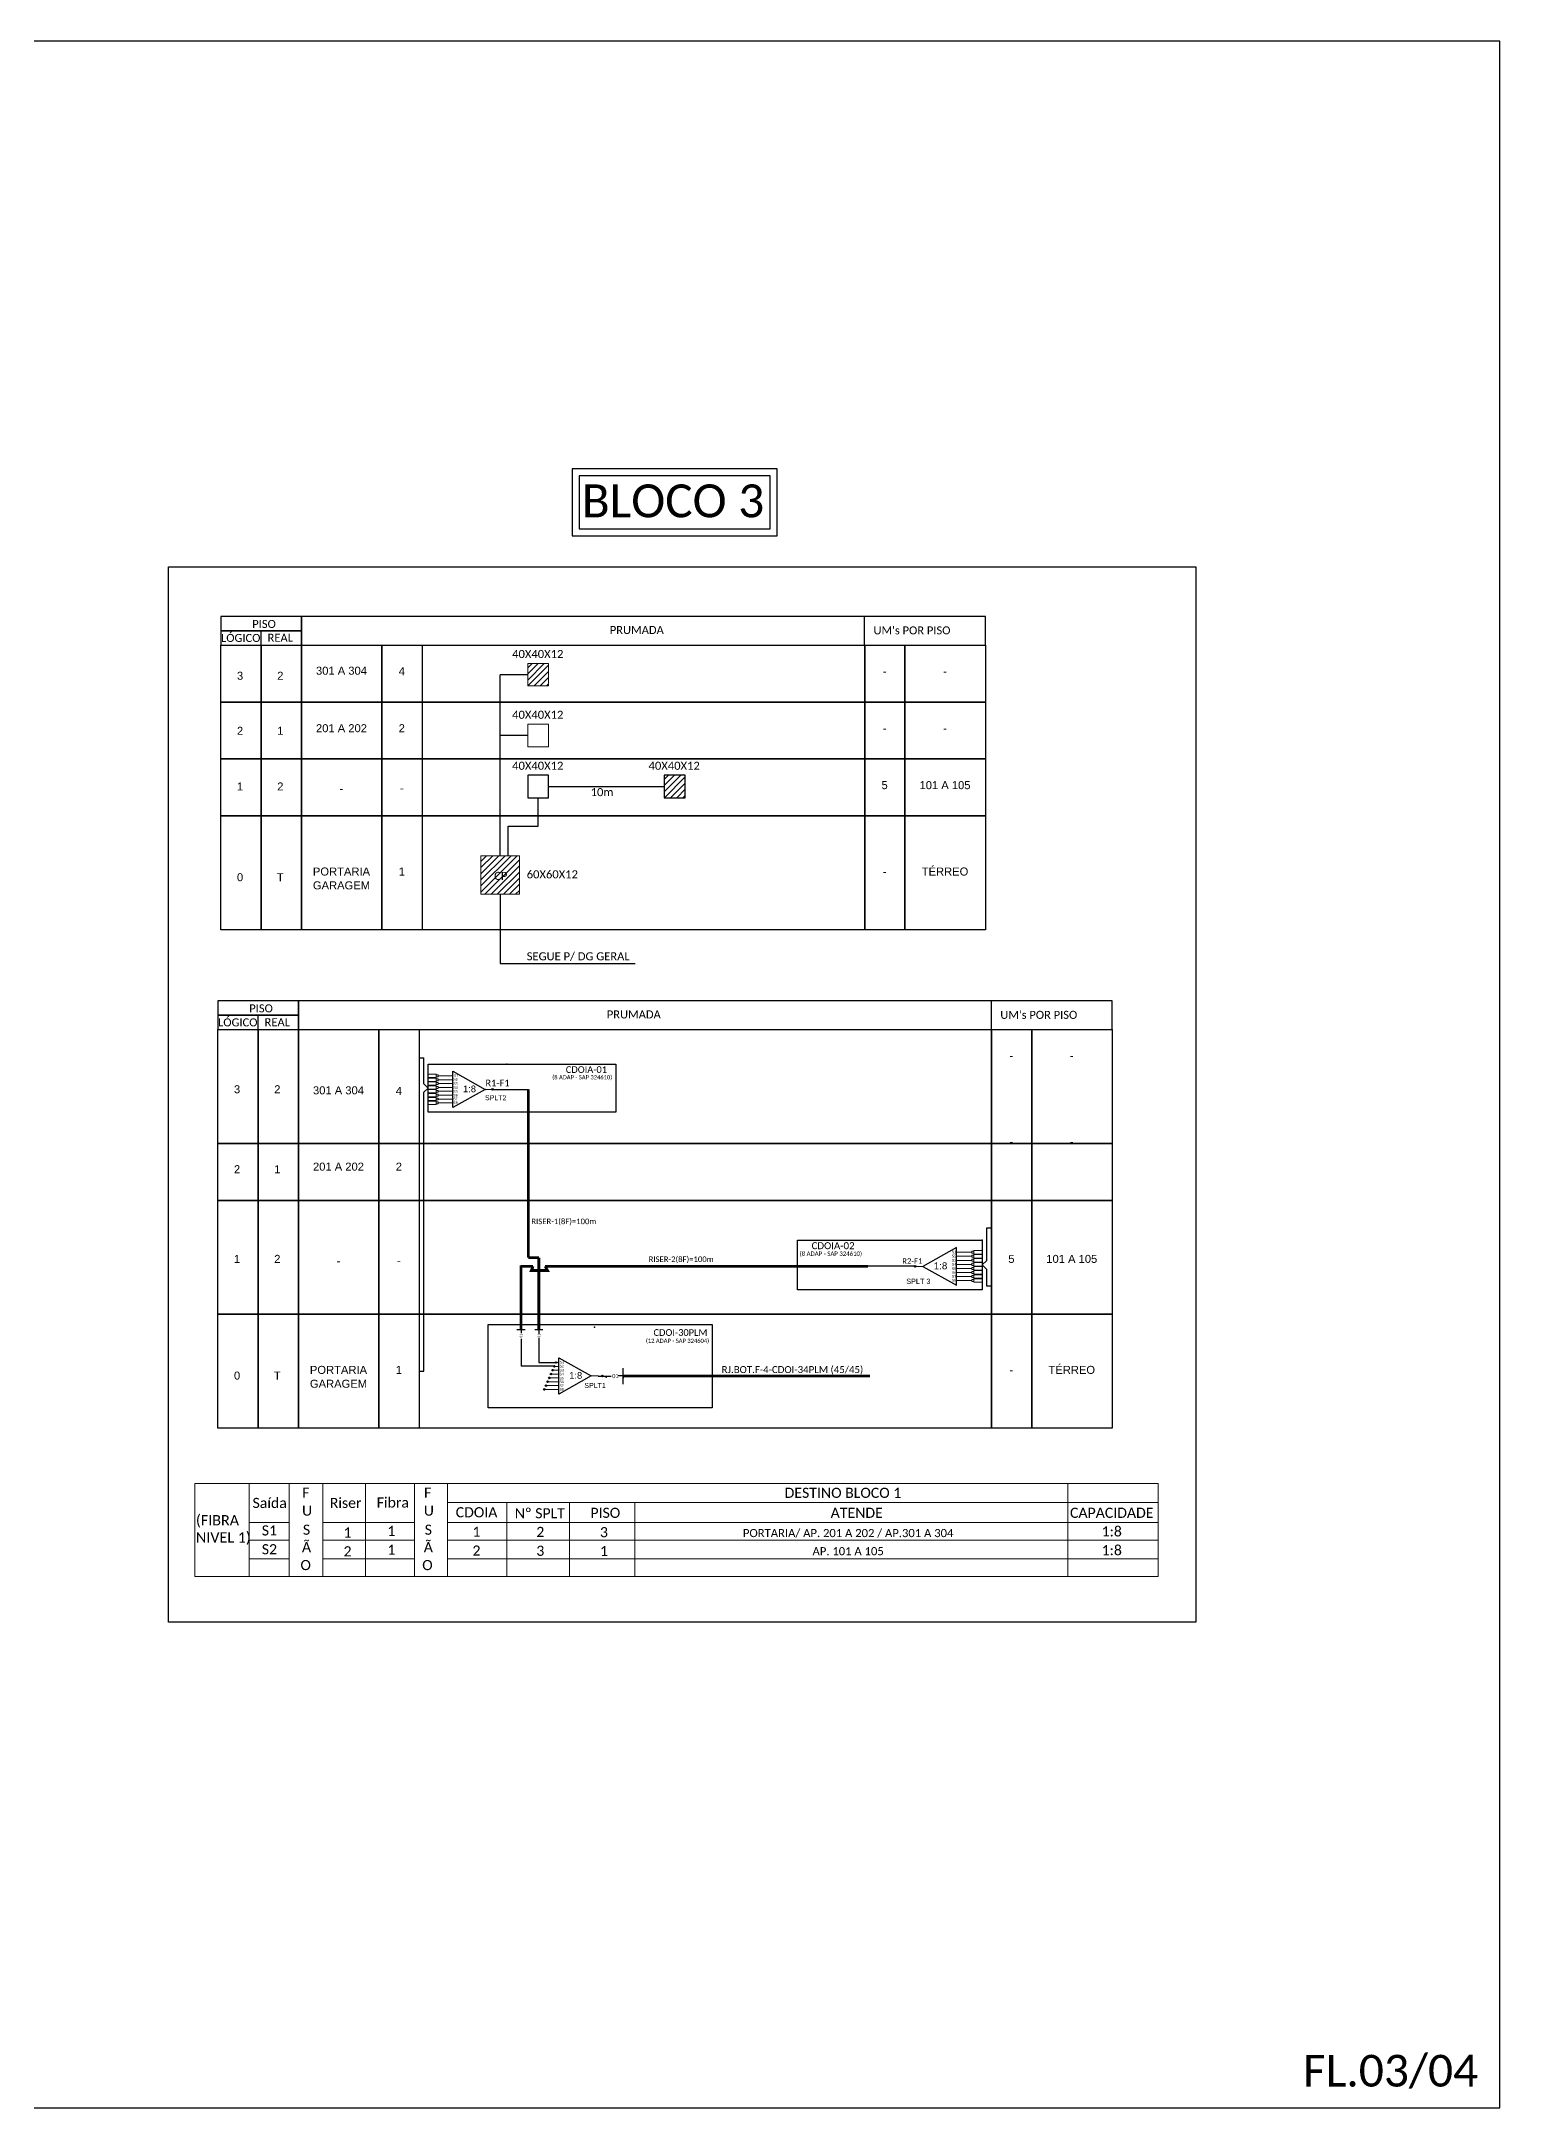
# Model space of a CAD drawing. Header units: inches. Extents: x 12732 to 16384, y 8731 to 9325.
# Drawn here: x 15049 to 15468, y 8731 to 9325 of the extents above; entities that cross this region are included whole.
import ezdxf
from ezdxf.enums import TextEntityAlignment as Align

# ---------------------------------------------------------------- set-up
doc = ezdxf.new("R2010")
doc.units = ezdxf.units.IN
doc.header["$MEASUREMENT"] = 0
doc.layers.add('(Notas)', color=7, linetype='Continuous', lineweight=0)
doc.styles.add('ARIAL', font='arial.ttf')
doc.styles.add('WMF-Calibri0', font='calibri.ttf')

# ---------------------------------------------------------------- blocks, each defined once
blk = doc.blocks.new('SPLT_1-8_SC-APC')
at = {"color": 1}
blk.add_lwpolyline([(-7.37, -2.1), (-17.04, -7.55), (-7.37, -13), (-7.37, -2.1)], dxfattribs=at)
at = {"color": 3, "lineweight": 0}
for points in [[(-2.99, -3.51), (-7.37, -3.51)], [(-7.37, -4.66), (-2.99, -4.66)], [(-7.37, -5.82), (-2.99, -5.82)], [(-2.41, -3.02), (-2.41, -4)], [(-2.41, -3.02), (0, -3.02)], [(-2.41, -4), (0, -4)], [(-2.41, -4.17), (-2.41, -5.16)], [(-2.41, -4.17), (0, -4.17)], [(-2.41, -5.16), (0, -5.16)], [(-2.41, -5.32), (-2.41, -6.31)], [(-2.41, -5.32), (0, -5.32)], [(-7.37, -6.97), (-2.99, -6.97)], [(-7.37, -8.12), (-2.99, -8.12)], [(-7.37, -9.28), (-2.99, -9.28)], [(-7.37, -10.43), (-2.99, -10.43)], [(-7.37, -11.58), (-2.99, -11.58)], [(-2.41, -6.31), (0, -6.31)], [(-2.41, -6.48), (-2.41, -7.46)], [(-2.41, -6.48), (0, -6.48)], [(-2.41, -7.46), (0, -7.46)], [(-2.41, -7.63), (-2.41, -8.62)], [(-2.41, -7.63), (0, -7.63)], [(-2.41, -8.62), (0, -8.62)], [(-2.41, -8.78), (-2.41, -9.77)], [(-2.41, -8.78), (0, -8.78)], [(-2.41, -9.77), (0, -9.77)], [(-2.41, -9.94), (-2.41, -10.92)], [(-2.41, -9.94), (0, -9.94)], [(-2.41, -10.92), (0, -10.92)], [(-2.41, -11.09), (-2.41, -12.08)], [(-2.41, -11.09), (0, -11.09)], [(-2.41, -12.08), (0, -12.08)]]:
    blk.add_lwpolyline(points, dxfattribs=at)
for points in [[(-2.99, -3.22), (-2.41, -3.22), (-2.41, -3.8), (-2.99, -3.8)], [(-2.99, -4.38), (-2.41, -4.38), (-2.41, -4.95), (-2.99, -4.95)], [(-2.99, -5.53), (-2.41, -5.53), (-2.41, -6.1), (-2.99, -6.1)], [(-2.99, -6.68), (-2.41, -6.68), (-2.41, -7.26), (-2.99, -7.26)], [(-2.99, -7.84), (-2.41, -7.84), (-2.41, -8.41), (-2.99, -8.41)], [(-2.99, -8.99), (-2.41, -8.99), (-2.41, -9.56), (-2.99, -9.56)], [(-2.99, -10.14), (-2.41, -10.14), (-2.41, -10.72), (-2.99, -10.72)], [(-2.99, -11.3), (-2.41, -11.3), (-2.41, -11.87), (-2.99, -11.87)]]:
    blk.add_lwpolyline(points, close=True, dxfattribs=at)
at = {"color": 1, "lineweight": 0}
blk.add_lwpolyline([(-17.04, -7.55), (-19.26, -7.55)], dxfattribs=at)
at = {"color": 1, "style": 'ARIAL'}
for s, height, p in [('S1', 0.75, (-8.74, -3.78)), ('S2', 0.75, (-8.74, -4.97)), ('S3', 0.75, (-8.74, -6.18)), ('1:8', 2, (-13.91, -8.4)), ('S4', 0.75, (-8.74, -7.36)), ('S5', 0.75, (-8.74, -8.57)), ('S6', 0.75, (-8.74, -9.69)), ('S7', 0.75, (-8.74, -10.78)), ('S8', 0.75, (-8.74, -11.9))]:
    blk.add_text(s, height=height, dxfattribs=at).set_placement(p)
blk = doc.blocks.new('SPLITTER_')
blk.add_point((0, 0))
at = {"style": 'ARIAL', "flags": 4}
blk.add_attdef('SPLT', (0, -3.26), '', height=1.5, dxfattribs=at)
blk = doc.blocks.new('A$C415C251F')
at = {"color": 3}
blk.add_point((0, 0), dxfattribs=at)
blk = doc.blocks.new('LEG_CDOIA8_C-SPLT_ESQ')
at = {"color": 3, "extrusion": (0, 0, -1), "xscale": -1, "zscale": -1}
blk.add_blockref('A$C415C251F', (0, 0), dxfattribs=at)
at = {"color": 1, "style": 'WMF-Calibri0', "flags": 4}
blk.add_attdef('MODELO', text='', height=1.5, dxfattribs=at).set_placement((22.54, -4.54), align=Align.CENTER)
blk.add_attdef('CDO', (21.44, -2.61), '', height=2, dxfattribs=at)
at = {"style": 'ARIAL', "flags": 4}
blk.add_attdef('SPLITAGEM', text='', height=1.5, dxfattribs=at).set_placement((18.61, -12.59), align=Align.CENTER)
blk = doc.blocks.new('SPLT_1-8_DIV_ESQ')
h = blk.add_hatch(color=3)
h.dxf.hatch_style = 1
edge = h.paths.add_edge_path()
edge.add_arc((-14.27, 0.58), 0.242, 0, 360)
h = blk.add_hatch(color=3)
h.dxf.hatch_style = 1
edge = h.paths.add_edge_path()
edge.add_arc((-13.77, 1.73), 0.242, 0, 360)
h = blk.add_hatch(color=3)
h.dxf.hatch_style = 1
edge = h.paths.add_edge_path()
edge.add_arc((-13.27, 2.88), 0.242, 0, 360)
h = blk.add_hatch(color=3)
h.dxf.hatch_style = 1
edge = h.paths.add_edge_path()
edge.add_arc((-12.77, 4.04), 0.242, 0, 360)
h = blk.add_hatch(color=3)
h.dxf.hatch_style = 1
edge = h.paths.add_edge_path()
edge.add_arc((-16.27, -4.04), 0.242, 0, 360)
h = blk.add_hatch(color=3)
h.dxf.hatch_style = 1
edge = h.paths.add_edge_path()
edge.add_arc((-15.77, -2.88), 0.242, 0, 360)
h = blk.add_hatch(color=3)
h.dxf.hatch_style = 1
edge = h.paths.add_edge_path()
edge.add_arc((-15.27, -1.73), 0.242, 0, 360)
h = blk.add_hatch(color=3)
h.dxf.hatch_style = 1
edge = h.paths.add_edge_path()
edge.add_arc((-14.77, -0.58), 0.242, 0, 360)
at = {"color": 7, "lineweight": 0}
for points in [[(-11.89, 0.58), (-14.27, 0.58)], [(-11.89, 1.73), (-13.77, 1.73)], [(-11.89, 2.88), (-13.27, 2.88)], [(-12.77, 4.04), (-11.89, 4.04)], [(-11.89, -4.04), (-16.27, -4.04)], [(-11.89, -2.88), (-15.77, -2.88)], [(-11.89, -1.73), (-15.27, -1.73)], [(-11.89, -0.58), (-14.77, -0.58)]]:
    blk.add_lwpolyline(points, dxfattribs=at)
at = {"color": 1}
blk.add_lwpolyline([(-11.89, 5.45), (-2.22, 0), (-11.89, -5.45), (-11.89, 5.45)], dxfattribs=at)
at = {"color": 1, "lineweight": 0}
blk.add_lwpolyline([(-2.22, 0), (0, 0)], dxfattribs=at)
at = {"color": 3}
for centre in [(-14.27, 0.58), (-13.77, 1.73), (-13.27, 2.88), (-12.77, 4.04), (-16.27, -4.04), (-15.77, -2.88), (-15.27, -1.73), (-14.77, -0.58)]:
    blk.add_circle(centre, 0.242, dxfattribs=at)
at = {"color": 1, "style": 'ARIAL'}
for s, height, p in [('S3', 0.75, (-11.71, 1.37)), ('S4', 0.75, (-11.71, 0.19)), ('S2', 0.75, (-11.7, 2.58)), ('S1', 0.75, (-11.56, 3.77)), ('1:8', 2, (-8.81, -0.85)), ('S5', 0.75, (-11.71, -1.02)), ('S6', 0.75, (-11.71, -2.14)), ('S7', 0.75, (-11.71, -3.24)), ('S8', 0.75, (-11.71, -4.36))]:
    blk.add_text(s, height=height, dxfattribs=at).set_placement(p)
blk = doc.blocks.new('SPLT_1-8_SC-APC_ESQ')
at = {"color": 3, "lineweight": 0}
for points in [[(2.41, -3.02), (0, -3.02)], [(2.41, -4), (0, -4)], [(2.41, -4.17), (0, -4.17)], [(2.41, -5.16), (0, -5.16)], [(2.41, -5.32), (0, -5.32)], [(2.41, -3.02), (2.41, -4)], [(2.41, -4.17), (2.41, -5.16)], [(2.41, -5.32), (2.41, -6.31)], [(2.99, -3.51), (7.37, -3.51)], [(7.37, -4.66), (2.99, -4.66)], [(7.37, -5.82), (2.99, -5.82)], [(2.41, -6.31), (0, -6.31)], [(2.41, -6.48), (0, -6.48)], [(2.41, -7.46), (0, -7.46)], [(2.41, -7.63), (0, -7.63)], [(2.41, -8.62), (0, -8.62)], [(2.41, -8.78), (0, -8.78)], [(2.41, -9.77), (0, -9.77)], [(2.41, -9.94), (0, -9.94)], [(2.41, -10.92), (0, -10.92)], [(2.41, -11.09), (0, -11.09)], [(2.41, -12.08), (0, -12.08)], [(2.41, -6.48), (2.41, -7.46)], [(2.41, -7.63), (2.41, -8.62)], [(2.41, -8.78), (2.41, -9.77)], [(2.41, -9.94), (2.41, -10.92)], [(2.41, -11.09), (2.41, -12.08)], [(7.37, -6.97), (2.99, -6.97)], [(7.37, -8.12), (2.99, -8.12)], [(7.37, -9.28), (2.99, -9.28)], [(7.37, -10.43), (2.99, -10.43)], [(7.37, -11.58), (2.99, -11.58)]]:
    blk.add_lwpolyline(points, dxfattribs=at)
for points in [[(2.99, -3.22), (2.41, -3.22), (2.41, -3.8), (2.99, -3.8)], [(2.99, -4.38), (2.41, -4.38), (2.41, -4.95), (2.99, -4.95)], [(2.99, -5.53), (2.41, -5.53), (2.41, -6.1), (2.99, -6.1)], [(2.99, -6.68), (2.41, -6.68), (2.41, -7.26), (2.99, -7.26)], [(2.99, -7.84), (2.41, -7.84), (2.41, -8.41), (2.99, -8.41)], [(2.99, -8.99), (2.41, -8.99), (2.41, -9.56), (2.99, -9.56)], [(2.99, -10.14), (2.41, -10.14), (2.41, -10.72), (2.99, -10.72)], [(2.99, -11.3), (2.41, -11.3), (2.41, -11.87), (2.99, -11.87)]]:
    blk.add_lwpolyline(points, close=True, dxfattribs=at)
at = {"color": 1}
blk.add_lwpolyline([(7.37, -2.1), (17.04, -7.55), (7.37, -13), (7.37, -2.1)], dxfattribs=at)
at = {"color": 1, "lineweight": 0}
blk.add_lwpolyline([(17.04, -7.55), (19.26, -7.55)], dxfattribs=at)
at = {"color": 1, "style": 'ARIAL'}
for s, height, p in [('S3', 0.75, (7.55, -6.18)), ('S2', 0.75, (7.56, -4.97)), ('S1', 0.75, (7.7, -3.78)), ('S5', 0.75, (7.55, -8.57)), ('S4', 0.75, (7.55, -7.36)), ('S6', 0.75, (7.55, -9.69)), ('S7', 0.75, (7.55, -10.78)), ('S8', 0.75, (7.55, -11.9)), ('1:8', 2, (10.45, -8.4))]:
    blk.add_text(s, height=height, dxfattribs=at).set_placement(p)

msp = doc.modelspace()

# ---------------------------------------------------------------- hatches: boundary and pattern name
at = {"lineweight": 0}
h = msp.add_hatch(dxfattribs=at)
h.set_pattern_fill('ANSI31', color=1, scale=10, style=0)
h.set_pattern_definition([(45, (796.9596, 98.9316), (-0.88388348, 0.88388348), [])])
h.paths.add_polyline_path([(15194.6, 9146.06), (15188.59, 9146.06), (15188.59, 9139.6), (15194.6, 9139.6)])
h = msp.add_hatch(dxfattribs=at)
h.set_pattern_fill('ANSI31', color=1, scale=10, style=0)
h.set_pattern_definition([(45, (836.1813, 66.8142), (-0.88388348, 0.88388348), [])])
h.paths.add_polyline_path([(15233.82, 9113.94), (15227.81, 9113.94), (15227.81, 9107.48), (15233.82, 9107.48)])
h = msp.add_hatch(dxfattribs=at)
h.set_pattern_fill('ANSI31', color=1, scale=10, style=0)
h.set_pattern_definition([(45, (796.9596, 81.4705), (-0.88388348, 0.88388348), [])])
h.paths.add_polyline_path([(15175.13, 9090.78), (15175.13, 9079.7), (15186.21, 9079.7), (15186.21, 9090.78)])
h.paths.add_polyline_path([(15178.33, 9083.21), (15183.34, 9083.21), (15183.34, 9086.76), (15178.33, 9086.76)], flags=24)
h = msp.add_hatch(color=3)
h.dxf.hatch_style = 1
edge = h.paths.add_edge_path()
edge.add_arc((15178.44, 9023.62), 0.246, 0, 360)
h = msp.add_hatch(color=3)
h.dxf.hatch_style = 1
edge = h.paths.add_edge_path()
edge.add_arc((15299.98, 8972.76), 0.256, 0, 360)
h = msp.add_hatch(color=3)
h.dxf.hatch_style = 1
edge = h.paths.add_edge_path()
edge.add_arc((15210.04, 8941.24), 0.246, 0, 360)

# ---------------------------------------------------------------- linework, layer by layer
at = {"layer": '(Notas)', "lineweight": 0}
for p, q in [((15108.46, 8883.58), (15108.46, 8910.31)), ((15119.99, 8883.58), (15119.99, 8910.31)), ((15129.63, 8883.58), (15129.63, 8910.31)), ((15141.97, 8883.58), (15141.97, 8910.31)), ((15156, 8883.58), (15156, 8910.31)), ((15165.47, 8883.58), (15165.47, 8910.31)), ((15343.85, 8883.58), (15343.85, 8910.31)), ((15165.47, 8904.88), (15369.85, 8904.88)), ((15182.54, 8883.58), (15182.54, 8904.88)), ((15200.63, 8883.58), (15200.63, 8904.88)), ((15219.39, 8883.58), (15219.39, 8904.88)), ((15108.46, 8899.13), (15119.99, 8899.13)), ((15129.63, 8899.13), (15156, 8899.13)), ((15165.47, 8899.13), (15369.85, 8899.13)), ((15108.46, 8894.06), (15119.99, 8894.06)), ((15129.63, 8894.06), (15156, 8894.06)), ((15165.47, 8894.06), (15369.85, 8894.06)), ((15108.46, 8888.65), (15119.99, 8888.65)), ((15129.63, 8888.65), (15156, 8888.65)), ((15165.47, 8888.65), (15369.85, 8888.65)), ((15108.46, 8883.58), (15119.99, 8883.58)), ((15129.63, 8883.58), (15156, 8883.58)), ((15165.47, 8883.58), (15369.85, 8883.58))]:
    msp.add_line(p, q, dxfattribs=at)
msp.add_lwpolyline([(15092.83, 8910.31), (15369.85, 8910.31), (15369.85, 8883.58), (15092.83, 8883.58)], close=True, dxfattribs=at)
for points in [[(14629.46, 8730.9), (15468.02, 8730.9), (15468.02, 9324.9), (14629.46, 9324.9), (14629.46, 8730.9)], [(15123.51, 9151.35), (15320.18, 9151.35), (15320.18, 9159.58), (15123.51, 9159.58), (15123.51, 9159.58), (15123.51, 9151.35)], [(15285.43, 9151.35), (15285.43, 9159.58)], [(15111.94, 9151.35), (15111.94, 9155.46)], [(15122.65, 9040.83), (15356.63, 9040.83), (15356.63, 9049.06), (15122.65, 9049.06), (15122.65, 9049.06), (15122.65, 9040.83)], [(15321.87, 9040.83), (15321.87, 9049.06)], [(15111.08, 9040.83), (15111.08, 9044.95)], [(15215.99, 8941.22), (15215.99, 8940.57)]]:
    msp.add_lwpolyline(points)
for points in [[(15260.25, 9202.01), (15201.33, 9202.01), (15201.33, 9182.75), (15260.25, 9182.75)], [(15258.25, 9200.01), (15203.33, 9200.01), (15203.33, 9184.75), (15258.25, 9184.75)], [(15100.37, 9155.46), (15123.51, 9155.46), (15123.51, 9159.58), (15100.37, 9159.58)], [(15100.37, 9151.35), (15123.51, 9151.35), (15123.51, 9155.46), (15100.37, 9155.46)], [(15100.37, 9151.35), (15111.94, 9151.35), (15111.94, 9134.98), (15100.37, 9134.98)], [(15111.94, 9151.35), (15123.51, 9151.35), (15123.51, 9134.98), (15111.94, 9134.98)], [(15123.51, 9151.35), (15285.46, 9151.35), (15285.46, 9134.98), (15123.51, 9134.98)], [(15123.51, 9151.35), (15146.66, 9151.35), (15146.66, 9134.98), (15123.51, 9134.98)], [(15146.66, 9151.35), (15158.23, 9151.35), (15158.23, 9134.98), (15146.66, 9134.98)], [(15285.46, 9151.35), (15297.04, 9151.35), (15297.04, 9134.98), (15285.46, 9134.98)], [(15297.04, 9151.35), (15320.18, 9151.35), (15320.18, 9134.98), (15297.04, 9134.98)], [(15100.37, 9134.98), (15111.94, 9134.98), (15111.94, 9118.61), (15100.37, 9118.61)], [(15111.94, 9134.98), (15123.51, 9134.98), (15123.51, 9118.61), (15111.94, 9118.61)], [(15123.51, 9134.98), (15285.46, 9134.98), (15285.46, 9118.61), (15123.51, 9118.61)], [(15123.51, 9134.98), (15146.66, 9134.98), (15146.66, 9118.61), (15123.51, 9118.61)], [(15146.66, 9134.98), (15158.23, 9134.98), (15158.23, 9118.61), (15146.66, 9118.61)], [(15285.46, 9134.98), (15297.04, 9134.98), (15297.04, 9118.61), (15285.46, 9118.61)], [(15297.04, 9134.98), (15320.18, 9134.98), (15320.18, 9118.61), (15297.04, 9118.61)], [(15100.37, 9118.61), (15111.94, 9118.61), (15111.94, 9102.24), (15100.37, 9102.24)], [(15111.94, 9118.61), (15123.51, 9118.61), (15123.51, 9102.24), (15111.94, 9102.24)], [(15123.51, 9118.61), (15285.46, 9118.61), (15285.46, 9102.24), (15123.51, 9102.24)], [(15123.51, 9118.61), (15146.66, 9118.61), (15146.66, 9102.24), (15123.51, 9102.24)], [(15146.66, 9118.61), (15158.23, 9118.61), (15158.23, 9102.24), (15146.66, 9102.24)], [(15285.46, 9118.61), (15297.04, 9118.61), (15297.04, 9102.24), (15285.46, 9102.24)], [(15297.04, 9118.61), (15320.18, 9118.61), (15320.18, 9102.24), (15297.04, 9102.24)], [(15194.6, 9113.94), (15188.59, 9113.94), (15188.59, 9107.48), (15194.6, 9107.48)], [(15233.82, 9113.94), (15227.81, 9113.94), (15227.81, 9107.48), (15233.82, 9107.48)], [(15100.37, 9102.24), (15111.94, 9102.24), (15111.94, 9069.49), (15100.37, 9069.49)], [(15111.94, 9102.24), (15123.51, 9102.24), (15123.51, 9069.49), (15111.94, 9069.49)], [(15123.51, 9102.24), (15285.46, 9102.24), (15285.46, 9069.49), (15123.51, 9069.49)], [(15123.51, 9102.24), (15146.66, 9102.24), (15146.66, 9069.49), (15123.51, 9069.49)], [(15146.66, 9102.24), (15158.23, 9102.24), (15158.23, 9069.49), (15146.66, 9069.49)], [(15285.46, 9102.24), (15297.04, 9102.24), (15297.04, 9069.49), (15285.46, 9069.49)], [(15297.04, 9102.24), (15320.18, 9102.24), (15320.18, 9069.49), (15297.04, 9069.49)], [(15099.51, 9044.95), (15122.65, 9044.95), (15122.65, 9049.06), (15099.51, 9049.06)], [(15099.51, 9040.83), (15122.65, 9040.83), (15122.65, 9044.95), (15099.51, 9044.95)], [(15099.51, 9040.83), (15111.08, 9040.83), (15111.08, 9008.09), (15099.51, 9008.09)], [(15111.08, 9040.83), (15122.65, 9040.83), (15122.65, 9008.09), (15111.08, 9008.09)], [(15122.65, 9040.83), (15321.87, 9040.83), (15321.87, 9008.09), (15122.65, 9008.09)], [(15122.65, 9040.83), (15145.8, 9040.83), (15145.8, 9008.09), (15122.65, 9008.09)], [(15145.8, 9040.83), (15157.37, 9040.83), (15157.37, 9008.09), (15145.8, 9008.09)], [(15321.91, 9040.83), (15333.48, 9040.83), (15333.48, 9008.09), (15321.91, 9008.09)], [(15333.48, 9040.83), (15356.63, 9040.83), (15356.63, 9008.09), (15333.48, 9008.09)], [(15099.51, 9008.09), (15111.08, 9008.09), (15111.08, 8991.72), (15099.51, 8991.72)], [(15111.08, 9008.09), (15122.65, 9008.09), (15122.65, 8991.72), (15111.08, 8991.72)], [(15122.65, 9008.09), (15321.87, 9008.09), (15321.87, 8991.72), (15122.65, 8991.72)], [(15122.65, 9008.09), (15145.8, 9008.09), (15145.8, 8991.72), (15122.65, 8991.72)], [(15145.8, 9008.09), (15157.37, 9008.09), (15157.37, 8991.72), (15145.8, 8991.72)], [(15321.91, 9008.09), (15333.48, 9008.09), (15333.48, 8991.72), (15321.91, 8991.72)], [(15333.48, 9008.09), (15356.63, 9008.09), (15356.63, 8991.72), (15333.48, 8991.72)], [(15099.51, 8991.72), (15111.08, 8991.72), (15111.08, 8958.98), (15099.51, 8958.98)], [(15111.08, 8991.72), (15122.65, 8991.72), (15122.65, 8958.98), (15111.08, 8958.98)], [(15122.65, 8991.72), (15321.87, 8991.72), (15321.87, 8958.98), (15122.65, 8958.98)], [(15122.65, 8991.72), (15145.8, 8991.72), (15145.8, 8958.98), (15122.65, 8958.98)], [(15145.8, 8991.72), (15157.37, 8991.72), (15157.37, 8958.98), (15145.8, 8958.98)], [(15321.91, 8991.72), (15333.48, 8991.72), (15333.48, 8958.98), (15321.91, 8958.98)], [(15333.48, 8991.72), (15356.63, 8991.72), (15356.63, 8958.98), (15333.48, 8958.98)], [(15099.51, 8958.98), (15111.08, 8958.98), (15111.08, 8926.23), (15099.51, 8926.23)], [(15111.08, 8958.98), (15122.65, 8958.98), (15122.65, 8926.23), (15111.08, 8926.23)], [(15122.65, 8958.98), (15321.87, 8958.98), (15321.87, 8926.23), (15122.65, 8926.23)], [(15122.65, 8958.98), (15145.8, 8958.98), (15145.8, 8926.23), (15122.65, 8926.23)], [(15145.8, 8958.98), (15157.37, 8958.98), (15157.37, 8926.23), (15145.8, 8926.23)], [(15321.91, 8958.98), (15333.48, 8958.98), (15333.48, 8926.23), (15321.91, 8926.23)], [(15333.48, 8958.98), (15356.63, 8958.98), (15356.63, 8926.23), (15333.48, 8926.23)]]:
    msp.add_lwpolyline(points, close=True)
at = {"color": 5}
msp.add_lwpolyline([(15085.32, 9173.85), (15380.64, 9173.85), (15380.64, 8870.5), (15085.32, 8870.5)], close=True, dxfattribs=at)
at = {"color": 3}
for points in [[(15180.67, 9090.78), (15180.67, 9142.83)], [(15188.59, 9142.83), (15180.67, 9142.83)], [(15188.59, 9125.37), (15180.67, 9125.37)], [(15191.57, 9099.31), (15191.57, 9107.48)], [(15194.6, 9110.71), (15227.81, 9110.71)], [(15182.93, 9090.78), (15182.93, 9099.31), (15191.57, 9099.31)], [(15180.67, 9079.7), (15180.67, 9059.79), (15219.51, 9059.79)], [(15157.37, 8942.6), (15158.69, 8942.6), (15158.69, 9022.79), (15159.95, 9023.99), (15158.69, 9025.2), (15158.69, 9032.65)], [(15157.37, 9032.65), (15158.69, 9032.65)], [(15320.55, 8974.41), (15320.55, 8983.78)], [(15320.55, 8983.78), (15320.55, 8983.78), (15320.55, 8983.78), (15320.55, 8983.78), (15321.87, 8983.78)], [(15320.55, 8971.88), (15319.24, 8973.14), (15320.55, 8974.41)], [(15321.87, 8967.03), (15320.55, 8967.03), (15320.55, 8971.88)], [(15208.81, 8941.22), (15212.6, 8941.22)], [(15215.99, 8941.24), (15214.63, 8941.24), (15214.63, 8941.24)]]:
    msp.add_lwpolyline(points, dxfattribs=at)
at = {"color": 1, "lineweight": 0}
for points in [[(15194.6, 9146.06), (15188.59, 9146.06), (15188.59, 9139.6), (15194.6, 9139.6)], [(15233.82, 9113.94), (15227.81, 9113.94), (15227.81, 9107.48), (15233.82, 9107.48)], [(15175.13, 9090.78), (15186.21, 9090.78), (15186.21, 9079.7), (15175.13, 9079.7)]]:
    msp.add_lwpolyline(points, close=True, dxfattribs=at)
at = {"color": 0, "lineweight": 0}
msp.add_lwpolyline([(15194.6, 9128.6), (15188.59, 9128.6), (15188.59, 9122.14), (15194.6, 9122.14)], close=True, dxfattribs=at)
at = {"color": 1}
for points in [[(15159.95, 9030.87), (15213.89, 9030.87), (15213.89, 9017.12), (15159.95, 9017.12)], [(15266.11, 8980.3), (15319.24, 8980.3), (15319.24, 8965.98), (15266.11, 8965.98)], [(15177.19, 8956.08), (15241.56, 8956.08), (15241.56, 8932.11), (15177.19, 8932.11)]]:
    msp.add_lwpolyline(points, close=True, dxfattribs=at)
at = {"color": 5}
for points in [[(15178.44, 9023.62), (15188.76, 9023.62)], [(15190.6, 8954.59), (15192.97, 8954.59)], [(15191.78, 8954.59), (15191.78, 8953.37)], [(15191.78, 8952.11), (15191.78, 8945.12), (15196.71, 8945.12)]]:
    msp.add_lwpolyline(points, dxfattribs=at)
at = {"color": 5, "const_width": 0.8}
for points in [[(15188.76, 8975.26), (15188.76, 9023.62)], [(15191.78, 8975.26), (15188.76, 8975.26)], [(15191.78, 8975.26), (15191.78, 8954.59)]]:
    msp.add_lwpolyline(points, dxfattribs=at)
at = {"color": 6, "const_width": 0.8}
for points in [[(15186.66, 8954.59), (15186.66, 8973.03)], [(15190.13, 8972.76), (15186.66, 8972.76)], [(15190.13, 8972.76), (15189.62, 8971.57), (15194.27, 8971.56), (15193.59, 8972.76)], [(15286.44, 8972.76), (15193.59, 8972.76)]]:
    msp.add_lwpolyline(points, dxfattribs=at)
at = {"color": 6}
for points in [[(15299.98, 8972.76), (15286.44, 8972.76)], [(15185.47, 8954.59), (15187.85, 8954.59)], [(15186.66, 8954.59), (15186.66, 8953.53)], [(15186.66, 8951.93), (15186.66, 8944.01)], [(15196.23, 8944.01), (15186.66, 8944.01)]]:
    msp.add_lwpolyline(points, dxfattribs=at)
at = {"color": 1, "const_width": 0.8}
msp.add_lwpolyline([(15215.99, 8941.24), (15286.96, 8941.24)], dxfattribs=at)
at = {"color": 1}
msp.add_lwpolyline([(15215.99, 8938.91), (15215.99, 8943.44)], dxfattribs=at)
at = {"color": 3}
for centre, radius in [((15178.44, 9023.62), 0.246), ((15299.98, 8972.76), 0.256), ((15210.04, 8941.24), 0.246)]:
    msp.add_circle(centre, radius, dxfattribs=at)

# ---------------------------------------------------------------- block references
for name, p, xscale, yscale, zscale in [('SPLT_1-8_SC-APC_ESQ', (15159.95, 9030.87), 0.9599999999991269, 0.9599999999991269, 0.9600000000002182), ('SPLT_1-8_DIV_ESQ', (15208.97, 8941.24), 0.9600000000000364, 0.9600000000000364, 0.96)]:
    msp.add_blockref(name, p, dxfattribs=dict(xscale=xscale, yscale=yscale, zscale=zscale))
ref = msp.add_blockref('LEG_CDOIA8_C-SPLT_ESQ', (15182.61, 9030.87), dxfattribs=dict(at, xscale=0.9599999999991269, yscale=0.9599999999991269, zscale=0.9600000000002182))
ref.add_attrib('CDO', 'CDOIA-01', (15199.53, 9028.36), dxfattribs={"color": 1, "height": 1.92, "style": 'WMF-Calibri0'})
ref.add_attrib('MODELO', '(8 ADAP - SAP 324610)', dxfattribs={"color": 1, "height": 1.2, "style": 'WMF-Calibri0'}).set_placement((15204.25, 9026.51), align=Align.CENTER)
ref = msp.add_blockref('SPLITTER_', (15176.3, 9023.62), dxfattribs=dict(xscale=0.9599999999991269, yscale=0.9599999999991269, zscale=0.9600000000002182))
ref.add_attrib('SPLT', 'SPLT2', (15176.3, 9020.49), dxfattribs={"height": 1.44, "style": 'ARIAL'})
for name in ['SPLT_1-8_SC-APC', 'A$C415C251F']:
    msp.add_blockref(name, (15319.24, 8980.3), dxfattribs=at)
ref = msp.add_blockref('LEG_CDOIA8_C-SPLT_ESQ', (15207.82, 8955.28), dxfattribs=dict(at, xscale=0.9599999999991269, yscale=0.9599999999991269, zscale=0.9600000000002182))
ref.add_attrib('CDO', 'CDOI-30PLM', (15224.74, 8952.77), dxfattribs={"color": 1, "height": 1.92, "style": 'WMF-Calibri0'})
ref.add_attrib('MODELO', '(12 ADAP - SAP 324604)', dxfattribs={"color": 1, "height": 1.2, "style": 'WMF-Calibri0'}).set_placement((15231.64, 8950.75), align=Align.CENTER)
ref = msp.add_blockref('SPLITTER_', (15211.13, 8940.92), dxfattribs=dict(xscale=-0.9599999999991269, yscale=0.9599999999991269, zscale=0.96))
ref.add_attrib('SPLT', 'SPLT1', (15204.86, 8937.79), dxfattribs={"height": 1.44, "style": 'ARIAL'})

# ---------------------------------------------------------------- texts
at = {"color": 7, "linetype": 'Continuous', "lineweight": 0, "style": 'WMF-Calibri0'}
for s, height, p in [('BLOCO 3', 9.472, (15230.34, 9192.8)), ('Saída', 2.911, (15114.39, 8904.74)), ('F', 2.91, (15124.82, 8907.68)), ('Riser', 2.911, (15136.23, 8904.75)), ('Fibra', 2.911, (15149.8, 8904.87)), ('F', 2.91, (15159.83, 8907.68)), ('DESTINO BLOCO 1 ', 2.9106, (15279.72, 8907.65)), ('S1', 2.911, (15114.32, 8896.84)), ('U', 2.91, (15125.15, 8902.53)), ('S', 2.91, (15124.99, 8897.05)), ('1', 2.91, (15149.38, 8896.71)), ('U', 2.91, (15160.16, 8902.53)), ('S', 2.91, (15160.01, 8897.05)), ('CDOIA', 2.911, (15173.87, 8902.06)), ('Nº SPLT', 2.911, (15192.07, 8901.77)), ('PISO', 2.911, (15210.89, 8901.9)), ('ATENDE', 2.911, (15283.17, 8901.91)), ('CAPACIDADE', 2.911, (15356.49, 8901.91)), ('1:8', 2.911, (15356.49, 8896.57)), ('S2', 2.911, (15114.32, 8891.43)), ('Ã', 2.91, (15124.98, 8892.03)), ('2', 2.91, (15136.77, 8890.83)), ('1', 2.91, (15136.77, 8896.25)), ('1', 2.91, (15149.38, 8891.29)), ('Ã', 2.91, (15160, 8892.03)), ('2', 2.91, (15173.84, 8891.05)), ('1', 2.91, (15173.84, 8896.46)), ('2', 2.91, (15192.2, 8896.4)), ('3', 2.91, (15192.2, 8890.99)), ('3', 2.91, (15210.49, 8896.33)), ('1', 2.91, (15210.49, 8890.92)), ('PORTARIA/ AP. 201 A 202 / AP.301 A 304', 2.3284, (15280.7, 8896.08)), ('1:8', 2.911, (15356.49, 8891.16)), ('O', 2.91, (15124.74, 8886.88)), ('O', 2.91, (15159.75, 8886.88)), ('AP. 101 A 105', 2.3284, (15280.7, 8890.87))]:
    msp.add_text(s, height=height, dxfattribs=at).set_placement(p, align=Align.MIDDLE_CENTER)
at = {"style": 'WMF-Calibri0'}
for s, height, p in [('  LÓGICO', 2.3, (15098.78, 9152.25)), ('     PISO', 2.3, (15105.33, 9156.27)), ('    REAL', 2.3, (15110.55, 9152.3)), ('PRUMADA', 2.3, (15212.18, 9154.53)), ("UM's POR PISO", 2.3, (15287.99, 9154.42)), ('40X40X12', 2.317, (15184.1, 9147.62)), ('40X40X12', 2.317, (15184.1, 9130.16)), ('40X40X12', 2.317, (15184.1, 9115.5)), ('40X40X12', 2.317, (15223.32, 9115.5)), ('10m', 2.317, (15206.67, 9107.92)), ('CP', 2.317, (15178.92, 9083.83)), ('60X60X12', 2.317, (15188.29, 9084.29)), ('SEGUE P/ DG GERAL', 2.317, (15188.29, 9060.72)), ('     PISO', 2.3, (15104.47, 9045.76)), ('  LÓGICO', 2.3, (15097.93, 9041.73)), ('    REAL', 2.3, (15109.69, 9041.78)), ('PRUMADA', 2.3, (15211.32, 9044.02)), ("UM's POR PISO", 2.3, (15324.44, 9043.9))]:
    msp.add_text(s, height=height, dxfattribs=at).set_placement(p)
at = {"style": 'ARIAL'}
for s, height, p in [('3', 2.3, (15105.88, 9142.53)), ('2', 2.3, (15117.45, 9142.53)), ('301 A 304', 2.3, (15135.03, 9143.98)), ('4', 2.3, (15152.38, 9143.83)), ('-', 2.3, (15291.19, 9143.83)), ('-', 2.3, (15308.55, 9143.83)), ('2', 2.3, (15105.88, 9126.7)), ('1', 2.3, (15117.45, 9126.7)), ('201 A 202', 2.3, (15135.03, 9127.45)), ('2', 2.3, (15152.38, 9127.45)), ('-', 2.3, (15291.19, 9127.45)), ('-', 2.3, (15308.55, 9127.45)), ('5', 2.3, (15291.19, 9111.08)), ('101 A 105', 2.3, (15308.55, 9111.08)), ('1', 2.3, (15105.88, 9110.7)), ('2', 2.3, (15117.45, 9110.7)), ('-', 2.3, (15135.03, 9110.1)), ('-', 2.3, (15152.38, 9110.24)), ('0', 2.3, (15105.88, 9084.61)), ('T', 2.3, (15117.45, 9084.61)), ('GARAGEM', 2.3, (15135.03, 9082.27)), ('PORTARIA', 2.3, (15135.03, 9086.25)), ('1', 2.3, (15152.38, 9086.25)), ('-', 2.3, (15291.19, 9086.25)), ('TÉRREO', 2.3, (15308.55, 9086.25)), ('-', 2.3, (15327.64, 9033.31)), ('-', 2.3, (15345, 9033.31)), ('3', 2.3, (15105.02, 9023.66)), ('2', 2.3, (15116.59, 9023.66)), ('301 A 304', 2.3, (15134.17, 9023.35)), ('4', 2.3, (15151.53, 9023.2)), ('-', 2.3, (15327.64, 9008.65)), ('-', 2.3, (15345, 9008.65)), ('2', 2.3, (15105.02, 9000.67)), ('1', 2.3, (15116.59, 9000.67)), ('201 A 202', 2.3, (15134.17, 9001.42)), ('2', 2.3, (15151.53, 9001.42)), ('1', 2.3, (15105.02, 8974.9)), ('2', 2.3, (15116.59, 8974.9)), ('5', 2.3, (15327.64, 8974.9)), ('101 A 105', 2.3, (15345, 8974.9)), ('-', 2.3, (15134.17, 8974.3)), ('-', 2.3, (15151.53, 8974.45)), ('0', 2.3, (15105.02, 8941.35)), ('T', 2.3, (15116.59, 8941.35)), ('GARAGEM', 2.3, (15134.17, 8939.01)), ('PORTARIA', 2.3, (15134.17, 8942.99)), ('1', 2.3, (15151.53, 8942.99)), ('01', 1.2, (15213.8, 8941.22)), ('-', 2.3, (15327.64, 8942.99)), ('TÉRREO', 2.3, (15345, 8942.99))]:
    msp.add_text(s, height=height, dxfattribs=at).set_placement(p, align=Align.MIDDLE_CENTER)
at = {"color": 5, "style": 'WMF-Calibri0'}
for s, height, p in [('R1-F1', 1.92, (15176.42, 9024.51)), ('RISER-1(8F)=100m', 1.6, (15189.63, 8984.88))]:
    msp.add_text(s, height=height, dxfattribs=at).set_placement(p)
at = {"color": 6, "style": 'WMF-Calibri0'}
for s, p in [('RISER-2(8F)=100m', (15223.35, 8973.99)), ('R2-F1', (15296.25, 8973.48))]:
    msp.add_text(s, height=1.6, dxfattribs=at).set_placement(p)
at = {"color": 1, "style": 'WMF-Calibri0'}
msp.add_text('(8 ADAP - SAP 324610)', height=1.25, dxfattribs=at).set_placement((15275.72, 8975.77), align=Align.CENTER)
for s, p in [('CDOIA-02', (15270.2, 8977.69)), ('RJ.BOT.F-4-CDOI-34PLM (45/45) ', (15244.34, 8942.08))]:
    msp.add_text(s, height=2, dxfattribs=at).set_placement(p)
at = {"style": 'ARIAL'}
msp.add_text('SPLT 3', height=1.5, dxfattribs=at).set_placement((15300.88, 8967.71), align=Align.CENTER)
for p in [(15186.66, 8952.81), (15191.8, 8952.81)]:
    msp.add_text('01', height=0.72, rotation=90, dxfattribs=at).set_placement(p, align=Align.MIDDLE_CENTER)
at = {"color": 7, "linetype": 'Continuous', "style": 'WMF-Calibri0'}
msp.add_text('FL.03/04', height=9.118, dxfattribs=at).set_placement((15411.43, 8736.97))
at = {"color": 7, "insert": (15093.19, 8901.25), "char_height": 2.9659, "width": 16.8313, "attachment_point": 1, "style": 'WMF-Calibri0'}
msp.add_mtext('(FIBRA NIVEL 1)', dxfattribs=at)

doc.saveas('drawing.dxf')
